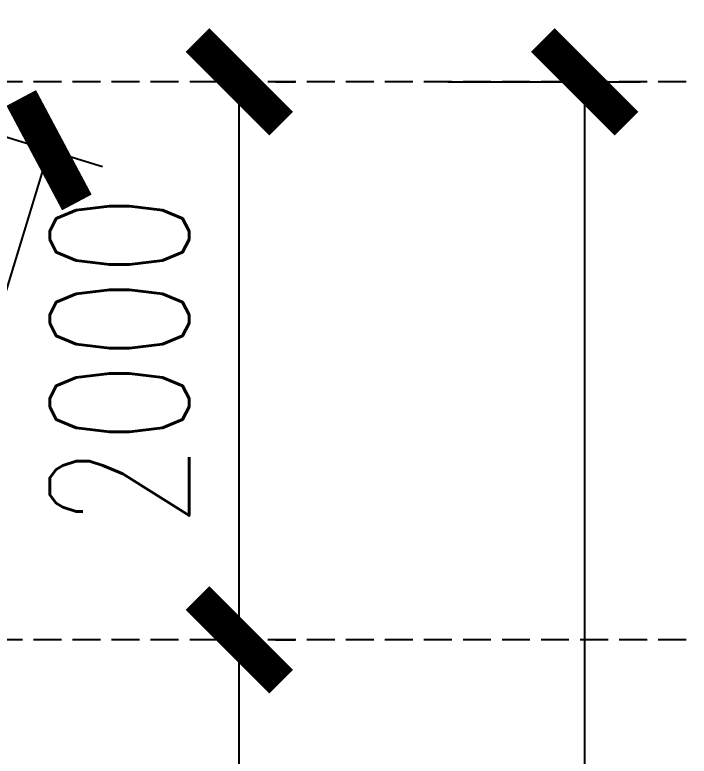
# Model space of a CAD drawing. Extents: x 220580 to 2027826, y -309201 to 71987.
# Drawn here: x 293271 to 295689, y -153197 to -150539 of the extents above; entities that cross this region are included whole.
import ezdxf
from ezdxf.enums import TextEntityAlignment as Align

# ---------------------------------------------------------------- set-up
doc = ezdxf.new("R2010")
doc.units = 0
doc.linetypes.add('DASH', pattern=[0.35, 0.25, -0.1])
doc.linetypes.add('ZN-DOT', pattern=[0.25, 0, -0.25])
for name, color, linetype in [('!ZN6-层高线-8', 8, 'ZN-DOT'), ('3符号', 173, 'Continuous'), ('DIM', 173, 'Continuous')]:
    doc.layers.add(name, color=color, linetype=linetype)
doc.styles.add('DHTEXT-1', font='ROMANS.shx', dxfattribs={"width": 0.7, "bigfont": 'CHINESE.shx'})
doc.styles.add('卓越符号', font='ROMANS.shx', dxfattribs={"width": 0.7, "bigfont": 'CHINESE.shx'})
doc.dimstyles.new('ZN3', dxfattribs={"dimscale": 3, "dimtxt": 2.5, "dimasz": 1.5, "dimexe": 1, "dimexo": 2, "dimgap": 0.9, "dimtad": 1, "dimdec": 0, "dimdsep": 46, "dimtxsty": 'DHTEXT-1', "dimblk": 'ARCHTICK', "dimcen": 2.5, "dimclrd": 173, "dimclre": 173, "dimclrt": 7, "dimazin": 2, "dimtfac": 1, "dimtix": 1, "dimtmove": 2, "dimatfit": 3, "dimfxl": 0, "dimarcsym": 0})

# ---------------------------------------------------------------- blocks, each defined once
blk = doc.blocks.new('_ArchTick')
at = {"color": 0, "linetype": 'ByBlock', "const_width": 0.4}
blk.add_lwpolyline([(-0.5, -0.5), (0.5, 0.5)], dxfattribs=at)
blk = doc.blocks.new('*D544')
at = {"layer": 'Defpoints', "color": 0, "ltscale": 30, "transparency": 16777216}
for p in [(293806, -152779.4), (294076, -152779.4), (293806, -157779.4)]:
    blk.add_point(p, dxfattribs=at)
at = {"layer": 'DIM', "color": 173, "linetype": 'ByBlock', "lineweight": -2, "ltscale": 30, "transparency": 16777216}
for p, q in [((294076, -157779.4), (294076, -152779.4)), ((294206, -152779.4), (294276, -152779.4)), ((294206, -157779.4), (294276, -157779.4))]:
    blk.add_line(p, q, dxfattribs=at)
at = {"layer": 'DIM', "color": 173, "lineweight": -2, "ltscale": 30, "transparency": 16777216, "xscale": 300, "yscale": 300, "zscale": 300}
for p, rotation in [((294076, -152779.4), 90), ((294076, -157779.4), 270)]:
    blk.add_blockref('_ArchTick', p, dxfattribs=dict(at, rotation=rotation))
at = {"layer": 'DIM', "color": 7, "ltscale": 30, "transparency": 16777216, "insert": (293646, -155279.4), "char_height": 500, "attachment_point": 5, "rotation": 90, "style": 'DHTEXT-1'}
blk.add_mtext('5000', dxfattribs=at)
blk = doc.blocks.new('*D992')
at = {"layer": 'Defpoints', "color": 0, "ltscale": 30, "transparency": 16777216}
for p in [(293806, -150779.4), (294076, -150779.4), (293806, -152779.4)]:
    blk.add_point(p, dxfattribs=at)
at = {"layer": 'DIM', "color": 173, "linetype": 'ByBlock', "lineweight": -2, "ltscale": 30, "transparency": 16777216}
for p, q in [((294076, -152779.4), (294076, -150779.4)), ((294206, -150779.4), (294276, -150779.4)), ((294206, -152779.4), (294276, -152779.4))]:
    blk.add_line(p, q, dxfattribs=at)
at = {"layer": 'DIM', "color": 173, "lineweight": -2, "ltscale": 30, "transparency": 16777216, "xscale": 300, "yscale": 300, "zscale": 300}
for p, rotation in [((294076, -150779.4), 90), ((294076, -152779.4), 270)]:
    blk.add_blockref('_ArchTick', p, dxfattribs=dict(at, rotation=rotation))
at = {"layer": 'DIM', "color": 7, "ltscale": 30, "transparency": 16777216, "insert": (293646, -151779.4), "char_height": 500, "attachment_point": 5, "rotation": 90, "style": 'DHTEXT-1'}
blk.add_mtext('2000', dxfattribs=at)
blk = doc.blocks.new('*D991')
at = {"layer": 'Defpoints', "color": 0, "ltscale": 30, "transparency": 16777216}
for p in [(294424.1, -150779.4), (295314.4, -150779.4), (294424.1, -165579.4)]:
    blk.add_point(p, dxfattribs=at)
at = {"layer": 'DIM', "color": 173, "linetype": 'ByBlock', "lineweight": -2, "ltscale": 30, "transparency": 16777216}
for p, q in [((294824.1, -150779.4), (295514.4, -150779.4)), ((295314.4, -165579.4), (295314.4, -150779.4)), ((294824.1, -165579.4), (295514.4, -165579.4))]:
    blk.add_line(p, q, dxfattribs=at)
at = {"layer": 'DIM', "color": 173, "lineweight": -2, "ltscale": 30, "transparency": 16777216, "xscale": 300, "yscale": 300, "zscale": 300}
for p, rotation in [((295314.4, -150779.4), 90), ((295314.4, -165579.4), 270)]:
    blk.add_blockref('_ArchTick', p, dxfattribs=dict(at, rotation=rotation))
at = {"layer": 'DIM', "color": 7, "ltscale": 30, "transparency": 16777216, "insert": (294884.4, -158179.4), "char_height": 500, "attachment_point": 5, "rotation": 90, "style": 'DHTEXT-1'}
blk.add_mtext('14800', dxfattribs=at)
blk = doc.blocks.new('*D546')
at = {"layer": 'Defpoints', "color": 0, "ltscale": 30, "transparency": 16777216}
for p in [(292605.7, -150783.6), (293393.8, -151024.2), (291538.5, -154279.4)]:
    blk.add_point(p, dxfattribs=at)
at = {"layer": 'DIM', "color": 173, "linetype": 'ByBlock', "lineweight": -2, "ltscale": 30, "transparency": 16777216}
for p, q in [((292988.2, -150900.4), (293585.1, -151082.6)), ((292326.7, -154519.9), (293393.8, -151024.2)), ((291921.1, -154396.1), (292518, -154578.3))]:
    blk.add_line(p, q, dxfattribs=at)
at = {"layer": 'DIM', "color": 173, "lineweight": -2, "ltscale": 30, "transparency": 16777216, "xscale": 300, "yscale": 300, "zscale": 300}
for p, rotation in [((293393.8, -151024.2), 73.0245005943945), ((292326.7, -154519.9), 253.0245005943945)]:
    blk.add_blockref('_ArchTick', p, dxfattribs=dict(at, rotation=rotation))
at = {"layer": 'DIM', "color": 7, "ltscale": 30, "transparency": 16777216, "insert": (292449, -152646.5), "char_height": 500, "attachment_point": 5, "rotation": 73.0245, "style": 'DHTEXT-1'}
blk.add_mtext('3655', dxfattribs=at)
blk = doc.blocks.new('*U424')
at = {"ltscale": 10}
blk.add_line((3.475, 0), (-6.849, 0), dxfattribs=at)
blk.add_lwpolyline([(3, 3), (0, 0), (-3, 3), (13.45, 3)])
at = {"color": 0, "style": '卓越符号', "width": 0.7, "flags": 8}
blk.add_attdef('±0.000', text='', height=3.5, dxfattribs=at).set_placement((13.45, 4.35), align=Align.RIGHT)

msp = doc.modelspace()

# ---------------------------------------------------------------- linework, layer by layer
at = {"layer": '!ZN6-层高线-8', "linetype": 'DASH', "ltscale": 400}
for p, q in [((297358, -150779.4), (286319.6, -150779.4)), ((297358, -152779.4), (286319.6, -152779.4))]:
    msp.add_line(p, q, dxfattribs=at)

# ---------------------------------------------------------------- block references
at = {"layer": '3符号', "color": 7}
ref = msp.add_blockref('*U424', (296584.6, -150779.4), dxfattribs=dict(at, xscale=100, yscale=100, zscale=100))
ref.add_attrib('±0.000', '14.500(幕墙顶标高）', dxfattribs={"layer": '0', "color": 0, "height": 350, "style": '卓越符号', "width": 0.7}).set_placement((297929.6, -150344.4), align=Align.RIGHT)

# ---------------------------------------------------------------- dimensions: what is measured, and where the dimension line sits
at = {"layer": 'DIM', "ltscale": 30}
for p1, p2, distance, picture, middle in [((293806, -152779.4), (293806, -150779.4), -270, '*D992', (293646, -151779.4)), ((294424.1, -165579.4), (294424.1, -150779.4), -890.3, '*D991', (294884.4, -158179.4)), ((291538.5, -154279.4), (292605.7, -150783.6), -824, '*D546', (292449, -152646.5)), ((293806, -157779.4), (293806, -152779.4), -270, '*D544', (293646, -155279.4))]:
    dim = msp.add_aligned_dim(p1=p1, p2=p2, distance=distance, dimstyle='ZN3', override={"dimscale": 200}, dxfattribs=at)
    dim.commit()
    dim.dimension.update_dxf_attribs({"geometry": picture, "text_midpoint": middle})

doc.saveas('drawing.dxf')
